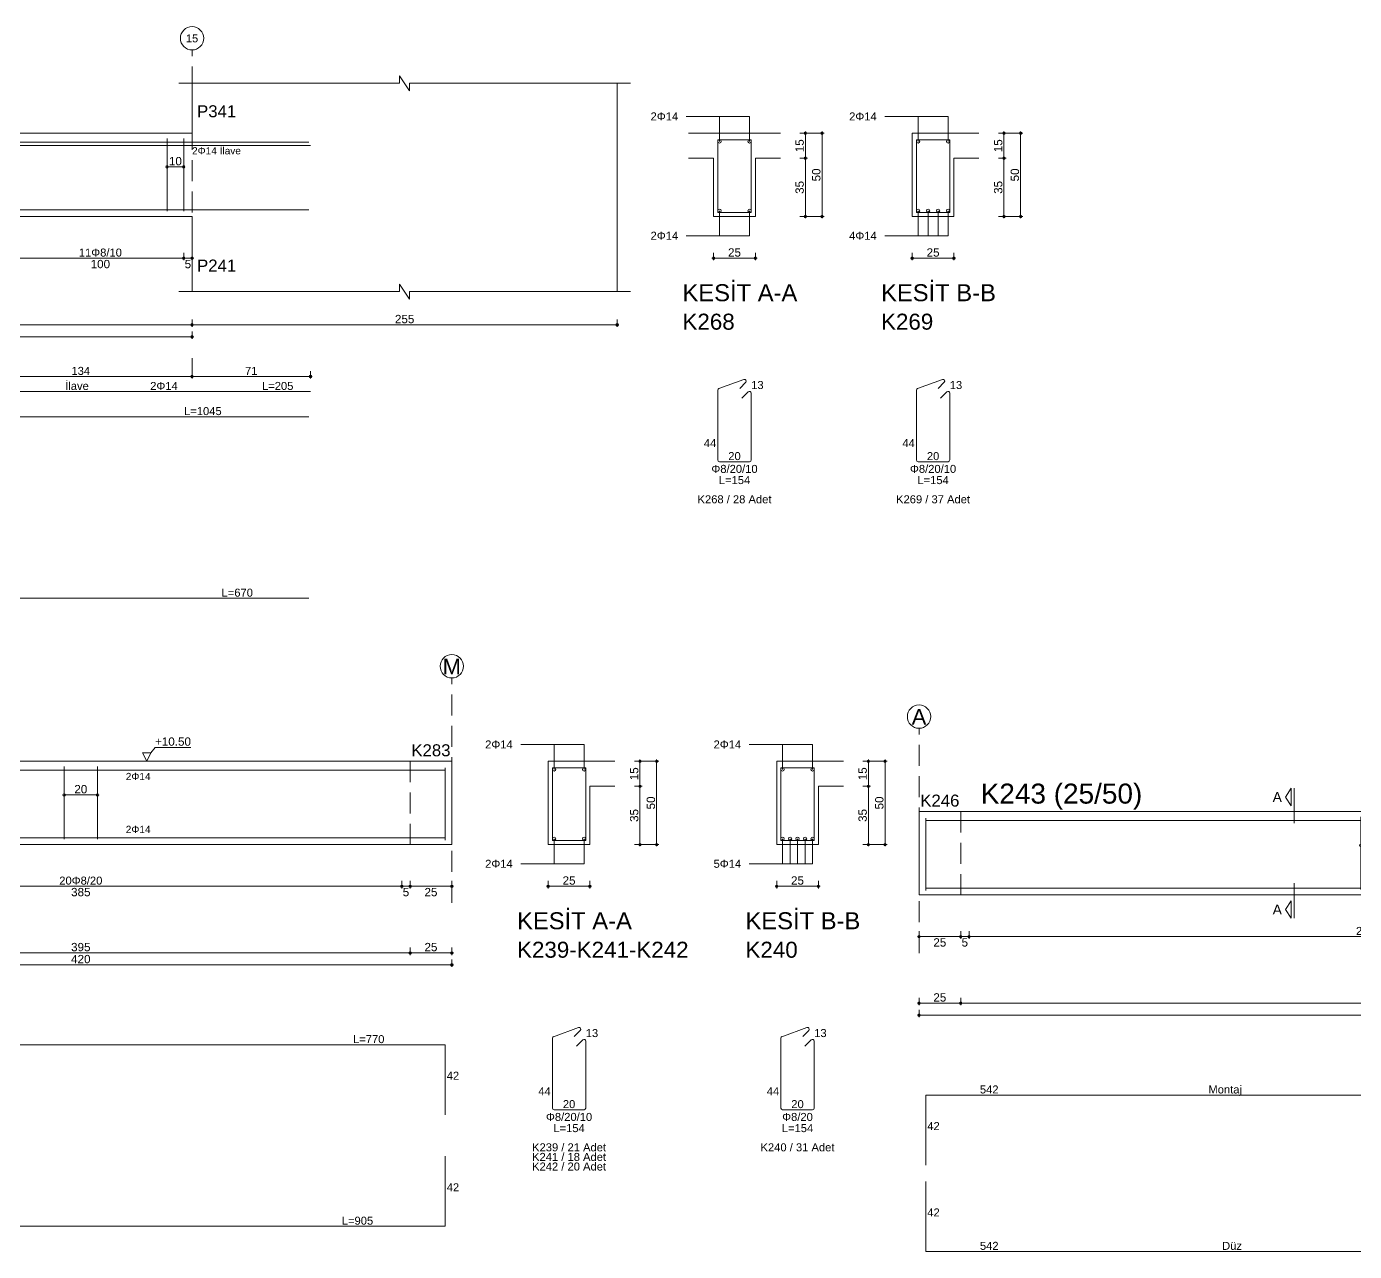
# Model space of a CAD drawing. Header units: millimetres. Extents: x 23801 to 80069, y 9628 to 14137.
# Drawn here: x 61837 to 63032, y 11295 to 12398 of the extents above; entities that cross this region are included whole.
import ezdxf

# ---------------------------------------------------------------- set-up
doc = ezdxf.new("R2010")
doc.units = ezdxf.units.MM
doc.linetypes.add('DASHDOT2', pattern=[12.7, 6.35, -3.175, 0, -3.175])
doc.linetypes.add('DASHED4', pattern=[18.75, 12.5, -6.25])
doc.layers.add('aks', color=251, linetype='DASHDOT2', lineweight=35)
for name, color, linetype in [('Donatı Topl. Uzun. Yazısı', 7, 'Continuous'), ('Donatı Uz. Yazısı', 7, 'Continuous'), ('Donatı Yazısı', 7, 'Continuous'), ('Donatı Çizgisi', 7, 'Continuous'), ('Kiriş', 7, 'Continuous'), ('Standart', 7, 'Continuous'), ('Ölçülendirme', 7, 'Continuous')]:
    doc.layers.add(name, color=color, linetype=linetype)
doc.styles.add('arial_1_18', font='arial.ttf', dxfattribs={"height": 0.2})

# ---------------------------------------------------------------- blocks, each defined once
blk = doc.blocks.new('IDE668Entity7478')
at = {"layer": 'aks', "color": 30, "linetype": 'DASHED4', "lineweight": 5}
blk.add_lwpolyline([(19194.35, 2047), (19194.35, 2182)], dxfattribs=at)
at = {"layer": 'aks', "color": 1, "linetype": 'Continuous', "lineweight": 5}
blk.add_circle((19194.35, 2189), 7, dxfattribs=at)
at = {"layer": 'Donatı Çizgisi', "color": 5, "linetype": 'Continuous', "lineweight": 5}
for points in [[(17373.34, 2126.6), (19190.35, 2126.6)], [(18961.85, 2085.2), (18961.85, 2128.8)], [(18981.85, 2085.2), (18981.85, 2128.8)], [(19190.35, 2084.6), (19190.35, 2128)], [(19254.68, 2084.5), (19254.68, 2128.1)], [(19254.68, 2128.1), (19274.68, 2128.1)], [(19274.68, 2084.5), (19274.68, 2128.1)], [(19391.69, 2084.5), (19391.69, 2128.1)], [(19391.69, 2128.1), (19411.69, 2128.1)], [(19411.69, 2084.5), (19411.69, 2128.1)], [(17373.34, 2086), (19190.35, 2086)], [(19254.68, 2084.5), (19274.68, 2084.5)], [(19391.69, 2084.5), (19411.69, 2084.5)], [(19255.35, 1966.74), (19270.36, 1972.21)], [(19267.79, 1966.89), (19271.43, 1970.53)], [(19392.36, 1966.74), (19407.36, 1972.21)], [(19404.79, 1966.89), (19408.43, 1970.53)], [(18462.35, 1961.9), (19190.35, 1961.9)], [(19190.35, 1919.9), (19190.35, 1961.9)], [(19254.68, 1923.92), (19254.68, 1965.79)], [(19269.16, 1960.98), (19272.94, 1964.76)], [(19274.68, 1923.92), (19274.68, 1964.04)], [(19391.69, 1923.92), (19391.69, 1965.79)], [(19406.17, 1960.98), (19409.95, 1964.76)], [(19411.69, 1923.92), (19411.69, 1964.04)], [(19255.7, 1922.9), (19273.66, 1922.9)], [(19392.71, 1922.9), (19410.67, 1922.9)], [(19190.35, 1852.95), (19190.35, 1894.95)], [(18327.35, 1852.95), (19190.35, 1852.95)]]:
    blk.add_lwpolyline(points, dxfattribs=at)
for centre in [(19255.68, 2127.1), (19273.68, 2127.1), (19392.69, 2127.1), (19410.69, 2127.1), (19255.68, 2085.5), (19273.68, 2085.5), (19392.69, 2085.5), (19397.19, 2085.5), (19401.69, 2085.5), (19406.19, 2085.5), (19410.69, 2085.5)]:
    blk.add_circle(centre, 1, dxfattribs=at)
for centre, start, end in [((19270.7, 1971.25), 315, 110), ((19407.71, 1971.25), 315, 110), ((19255.7, 1965.79), 110, 180), ((19273.66, 1964.04), 0, 135), ((19392.71, 1965.79), 110, 180), ((19410.67, 1964.04), 0, 135), ((19255.7, 1923.92), 180, 270), ((19273.66, 1923.92), 270, 0), ((19392.71, 1923.92), 180, 270), ((19410.67, 1923.92), 270, 0)]:
    blk.add_arc(centre, 1.02, start, end, dxfattribs=at)
at = {"layer": 'Kiriş', "color": 1, "linetype": 'Continuous', "lineweight": 5}
for points in [[(17394.35, 2132), (19194.35, 2132)], [(19194.35, 2082), (19194.35, 2132)], [(19252.18, 2082), (19252.18, 2132)], [(19252.18, 2132), (19292.18, 2132)], [(19389.19, 2132), (19429.19, 2132)], [(19389.19, 2082), (19389.19, 2132)], [(19277.18, 2117), (19292.18, 2117)], [(19277.18, 2082), (19277.18, 2117)], [(19414.19, 2117), (19429.19, 2117)], [(19414.19, 2082), (19414.19, 2117)], [(17394.35, 2082), (19194.35, 2082)], [(19252.18, 2082), (19277.18, 2082)], [(19389.19, 2082), (19414.19, 2082)]]:
    blk.add_lwpolyline(points, dxfattribs=at)
at = {"layer": 'Kiriş', "color": 1, "linetype": 'DASHED4', "lineweight": 5}
for points in [[(19169.35, 2082), (19169.35, 2132)], [(19194.35, 2082), (19194.35, 2132)]]:
    blk.add_lwpolyline(points, dxfattribs=at)
at = {"layer": 'Ölçülendirme', "color": 1, "linetype": 'Continuous', "lineweight": 5}
for points in [[(19011.35, 2132), (19008.85, 2137)], [(19008.85, 2137), (19013.85, 2137)], [(19013.85, 2137), (19011.35, 2132)], [(19013.85, 2137), (19016.35, 2140.33)], [(19016.35, 2140.33), (19037.91, 2140.33)], [(19235.68, 2142.1), (19273.68, 2142.1)], [(19255.68, 2127.1), (19255.68, 2142.1)], [(19273.68, 2127.1), (19273.68, 2142.1)], [(19372.69, 2142.1), (19410.69, 2142.1)], [(19392.69, 2127.1), (19392.69, 2142.1)], [(19410.69, 2127.1), (19410.69, 2142.1)], [(19011.35, 2132), (19011.35, 2132)], [(19303.93, 2132), (19318.43, 2132)], [(19307.18, 2081), (19307.18, 2133)], [(19317.18, 2081), (19317.18, 2133)], [(19440.94, 2132), (19455.44, 2132)], [(19444.19, 2081), (19444.19, 2133)], [(19454.19, 2081), (19454.19, 2133)], [(18961.85, 2111.8), (18981.85, 2111.8)], [(19303.93, 2117), (19308.43, 2117)], [(19440.94, 2117), (19445.44, 2117)], [(19255.68, 2070.5), (19255.68, 2085.5)], [(19273.68, 2070.5), (19273.68, 2085.5)], [(19303.93, 2082), (19318.43, 2082)], [(19392.69, 2070.5), (19392.69, 2085.5)], [(19397.19, 2070.5), (19397.19, 2085.5)], [(19401.69, 2070.5), (19401.69, 2085.5)], [(19406.19, 2070.5), (19406.19, 2085.5)], [(19410.69, 2070.5), (19410.69, 2085.5)], [(19440.94, 2082), (19455.44, 2082)], [(19235.68, 2070.5), (19273.68, 2070.5)], [(19372.69, 2070.5), (19410.69, 2070.5)], [(17393.35, 2057), (19195.35, 2057)], [(19164.35, 2055.75), (19164.35, 2060.25)], [(19169.35, 2055.75), (19169.35, 2060.25)], [(19194.35, 2055.75), (19194.35, 2060.25)], [(19251.18, 2057), (19278.18, 2057)], [(19252.18, 2055.75), (19252.18, 2060.25)], [(19277.18, 2055.75), (19277.18, 2060.25)], [(19388.19, 2057), (19415.19, 2057)], [(19389.19, 2055.75), (19389.19, 2060.25)], [(19414.19, 2055.75), (19414.19, 2060.25)], [(17368.34, 2017), (19195.35, 2017)], [(19169.35, 2015.75), (19169.35, 2020.25)], [(19194.35, 2015.75), (19194.35, 2020.25)], [(17393.35, 2009.8), (19195.35, 2009.8)], [(19194.35, 2008.55), (19194.35, 2013.05)]]:
    blk.add_lwpolyline(points, dxfattribs=at)
for centre in [(19307.18, 2132), (19317.18, 2132), (19444.19, 2132), (19454.19, 2132), (18961.85, 2111.8), (18981.85, 2111.8), (19307.18, 2117), (19444.19, 2117), (19307.18, 2082), (19317.18, 2082), (19444.19, 2082), (19454.19, 2082), (19164.35, 2057), (19164.35, 2057), (19169.35, 2057), (19169.35, 2057), (19194.35, 2057), (19252.18, 2057), (19277.18, 2057), (19389.19, 2057), (19414.19, 2057), (19169.35, 2017), (19169.35, 2017), (19194.35, 2017), (19194.35, 2009.8)]:
    blk.add_circle(centre, 0.75, dxfattribs=at)
at = {"layer": 'aks', "color": 1, "linetype": 'Continuous', "lineweight": 5, "style": 'arial_1_18'}
blk.add_text('M', height=9.45, dxfattribs=at).set_placement((19188.85, 2184.12))
at = {"layer": 'Donatı Topl. Uzun. Yazısı', "color": 1, "linetype": 'Continuous', "lineweight": 5, "style": 'arial_1_18'}
for s, p in [('L=770', (19135.11, 1962.86)), ('L=154', (19255.26, 1909.46)), ('L=154', (19392.27, 1909.46)), ('L=905', (19128.36, 1853.91))]:
    blk.add_text(s, height=4.8, dxfattribs=at).set_placement(p)
at = {"layer": 'Donatı Uz. Yazısı', "color": 1, "linetype": 'Continuous', "lineweight": 5, "style": 'arial_1_18'}
for s, p in [('13', (19274.68, 1966.5)), ('13', (19411.69, 1966.5)), ('42', (19191.31, 1940.9)), ('44', (19246.26, 1931.62)), ('44', (19383.27, 1931.62)), ('20', (19260.95, 1923.86)), ('20', (19397.96, 1923.86)), ('42', (19191.31, 1873.95))]:
    blk.add_text(s, height=4.8, dxfattribs=at).set_placement(p)
at = {"layer": 'Donatı Yazısı', "color": 5, "linetype": 'Continuous', "lineweight": 5, "style": 'arial_1_18'}
for s, p in [('2Φ14', (19214.35, 2139.7)), ('2Φ14', (19351.35, 2139.7)), ('2Φ14', (19214.35, 2068.1)), ('5Φ14', (19351.35, 2068.1)), ('Φ8/20/10', (19250.82, 1916.18)), ('Φ8/20', (19392.49, 1916.18)), ('K239 / 21 Adet', (19242.5, 1897.94)), ('K241 / 18 Adet', (19242.5, 1892.18)), ('K240 / 31 Adet', (19379.5, 1897.94)), ('K242 / 20 Adet', (19242.5, 1886.42))]:
    blk.add_text(s, height=4.8, dxfattribs=at).set_placement(p)
for p in [(18998.81, 2120.72), (18998.81, 2088.96)]:
    blk.add_text('2Φ14', height=4.32, rotation=360, dxfattribs=at).set_placement(p)
at = {"layer": 'Kiriş', "color": 1, "linetype": 'Continuous', "lineweight": 5, "style": 'arial_1_18'}
for s, height, p in [('K283', 7.2, (19170.1, 2135)), ('KESİT A-A', 10.2, (19233.48, 2031.2)), ('KESİT B-B', 10.2, (19370.49, 2031.2)), ('K239-K241-K242', 9.6, (19233.48, 2014.12)), ('K240', 9.6, (19370.49, 2014.12))]:
    blk.add_text(s, height=height, dxfattribs=at).set_placement(p)
at = {"layer": 'Ölçülendirme', "color": 1, "linetype": 'Continuous', "lineweight": 5, "style": 'arial_1_18'}
for s, p in [('+10.50', (19016.35, 2141.33)), ('25', (19260.79, 2057.96)), ('25', (19397.8, 2057.96)), ('385', (18966.02, 2051)), ('5', (19164.9, 2051)), ('25', (19177.96, 2051)), ('395', (18966.02, 2018)), ('25', (19177.96, 2018)), ('420', (18966.02, 2010.8))]:
    blk.add_text(s, height=5, dxfattribs=at).set_placement(p)
for s, rotation, p in [('15', 90, (19306.22, 2120.62)), ('15', 90, (19443.23, 2120.62)), ('20', 360, (18967.96, 2112.76)), ('50', 90, (19316.22, 2103.12)), ('50', 90, (19453.23, 2103.12)), ('35', 90, (19306.22, 2095.62)), ('35', 90, (19443.23, 2095.62))]:
    blk.add_text(s, height=5, rotation=rotation, dxfattribs=at).set_placement(p)
at = {"layer": 'Ölçülendirme', "color": 5, "linetype": 'Continuous', "lineweight": 5, "style": 'arial_1_18'}
blk.add_text('20Φ8/20', height=4.8, dxfattribs=at).set_placement((18958.92, 2058))
blk = doc.blocks.new('IDE668Entity7479')
at = {"layer": 'aks', "color": 30, "linetype": 'DASHED4', "lineweight": 5}
for points in [[(19474.56, 2016.8), (19474.56, 2151.8)], [(19999.56, 2016.8), (19999.56, 2151.8)]]:
    blk.add_lwpolyline(points, dxfattribs=at)
at = {"layer": 'aks', "color": 1, "linetype": 'Continuous', "lineweight": 5}
for centre in [(19474.56, 2158.8), (19999.56, 2158.8)]:
    blk.add_circle(centre, 7, dxfattribs=at)
at = {"layer": 'Donatı Çizgisi', "color": 5, "linetype": 'Continuous', "lineweight": 5}
for points in [[(19478.56, 2054.4), (19478.56, 2097.8)], [(19478.56, 2096.4), (20020.56, 2096.4)], [(19739.56, 2055), (19739.56, 2098.6)], [(19759.56, 2055), (19759.56, 2098.6)], [(20020.56, 2054.4), (20020.56, 2097.8)], [(20084.89, 2054.3), (20084.89, 2097.9)], [(20084.89, 2097.9), (20104.89, 2097.9)], [(20104.89, 2054.3), (20104.89, 2097.9)], [(19870.56, 2094.4), (20018.56, 2094.4)], [(20018.56, 2052.4), (20018.56, 2094.4)], [(19478.56, 2055.8), (20020.56, 2055.8)], [(20084.89, 2054.3), (20104.89, 2054.3)], [(20085.56, 1948.54), (20100.57, 1954.01)], [(20098, 1948.69), (20101.64, 1952.33)], [(19887.56, 1946.8), (20035.56, 1946.8)], [(20035.56, 1904.8), (20035.56, 1946.8)], [(20084.89, 1905.72), (20084.89, 1947.59)], [(20099.37, 1942.78), (20103.15, 1946.56)], [(20104.89, 1905.72), (20104.89, 1945.84)], [(19478.56, 1889.7), (19478.56, 1931.7)], [(19478.56, 1931.7), (20020.56, 1931.7)], [(20020.56, 1889.7), (20020.56, 1931.7)], [(20085.91, 1904.7), (20103.87, 1904.7)], [(19478.56, 1837.85), (19478.56, 1879.85)], [(20020.56, 1837.85), (20020.56, 1879.85)], [(19478.56, 1837.85), (20020.56, 1837.85)]]:
    blk.add_lwpolyline(points, dxfattribs=at)
for centre in [(20085.89, 2096.9), (20103.89, 2096.9), (20085.89, 2055.3), (20094.89, 2055.3), (20103.89, 2055.3)]:
    blk.add_circle(centre, 1, dxfattribs=at)
for centre, start, end in [((20100.92, 1953.05), 315, 110), ((20085.91, 1947.59), 110, 180), ((20103.87, 1945.84), 0, 135), ((20085.91, 1905.72), 180, 270), ((20103.87, 1905.72), 270, 0)]:
    blk.add_arc(centre, 1.02, start, end, dxfattribs=at)
at = {"layer": 'Kiriş', "color": 1, "linetype": 'DASHED4', "lineweight": 5}
for points in [[(19474.56, 2051.8), (19474.56, 2101.8)], [(19499.56, 2051.8), (19499.56, 2101.8)], [(19999.56, 2051.8), (19999.56, 2101.8)], [(20024.56, 2051.8), (20024.56, 2101.8)]]:
    blk.add_lwpolyline(points, dxfattribs=at)
at = {"layer": 'Kiriş', "color": 1, "linetype": 'Continuous', "lineweight": 5}
for points in [[(19474.56, 2101.8), (20024.56, 2101.8)], [(19474.56, 2051.8), (19474.56, 2101.8)], [(20024.56, 2051.8), (20024.56, 2101.8)], [(20082.39, 2051.8), (20082.39, 2101.8)], [(20082.39, 2101.8), (20122.39, 2101.8)], [(20107.39, 2086.8), (20122.39, 2086.8)], [(20107.39, 2051.8), (20107.39, 2086.8)], [(19474.56, 2051.8), (20024.56, 2051.8)], [(20082.39, 2051.8), (20107.39, 2051.8)]]:
    blk.add_lwpolyline(points, dxfattribs=at)
at = {"layer": 'Ölçülendirme', "color": 1, "linetype": 'Continuous', "lineweight": 5}
for points in [[(19694.31, 2110.55), (19697.81, 2115.8)], [(19697.81, 2105.3), (19694.31, 2110.55)], [(19697.81, 2105.3), (19697.81, 2115.8)], [(19699.56, 2094.8), (19699.56, 2115.8)], [(20065.89, 2111.9), (20103.89, 2111.9)], [(20085.89, 2096.9), (20085.89, 2111.9)], [(20103.89, 2096.9), (20103.89, 2111.9)], [(19799.56, 2101.8), (19797.06, 2106.8)], [(19797.06, 2106.8), (19802.06, 2106.8)], [(19802.06, 2106.8), (19799.56, 2101.8)], [(19802.06, 2106.8), (19804.56, 2110.13)], [(19804.56, 2110.13), (19826.12, 2110.13)], [(20137.39, 2050.8), (20137.39, 2102.8)], [(20147.39, 2050.8), (20147.39, 2102.8)], [(19799.56, 2101.8), (19799.56, 2101.8)], [(20134.14, 2101.8), (20148.64, 2101.8)], [(20134.14, 2086.8), (20138.64, 2086.8)], [(19739.56, 2081.6), (19759.56, 2081.6)], [(19699.56, 2037.8), (19699.56, 2058.8)], [(20085.89, 2040.3), (20085.89, 2055.3)], [(20094.89, 2040.3), (20094.89, 2055.3)], [(20103.89, 2040.3), (20103.89, 2055.3)], [(19694.31, 2043.05), (19697.81, 2048.3)], [(19697.81, 2037.8), (19697.81, 2048.3)], [(20134.14, 2051.8), (20148.64, 2051.8)], [(19697.81, 2037.8), (19694.31, 2043.05)], [(20065.89, 2040.3), (20103.89, 2040.3)], [(19473.56, 2026.8), (20025.56, 2026.8)], [(19474.56, 2025.55), (19474.56, 2030.05)], [(19499.56, 2025.55), (19499.56, 2030.05)], [(19504.56, 2025.55), (19504.56, 2030.05)], [(19994.56, 2025.55), (19994.56, 2030.05)], [(19999.56, 2025.55), (19999.56, 2030.05)], [(20024.56, 2025.55), (20024.56, 2030.05)], [(20081.39, 2026.8), (20108.39, 2026.8)], [(20082.39, 2025.55), (20082.39, 2030.05)], [(20107.39, 2025.55), (20107.39, 2030.05)], [(19473.56, 1986.8), (20025.56, 1986.8)], [(19474.56, 1985.55), (19474.56, 1990.05)], [(19499.56, 1985.55), (19499.56, 1990.05)], [(19999.56, 1985.55), (19999.56, 1990.05)], [(20024.56, 1985.55), (20024.56, 1990.05)], [(19473.56, 1979.6), (20000.56, 1979.6)], [(19474.56, 1978.35), (19474.56, 1982.85)], [(19999.56, 1978.35), (19999.56, 1982.85)]]:
    blk.add_lwpolyline(points, dxfattribs=at)
for centre in [(20137.39, 2101.8), (20147.39, 2101.8), (20137.39, 2086.8), (19739.56, 2081.6), (19759.56, 2081.6), (20137.39, 2051.8), (20147.39, 2051.8), (19474.56, 2026.8), (19499.56, 2026.8), (19499.56, 2026.8), (19504.56, 2026.8), (19504.56, 2026.8), (19994.56, 2026.8), (19994.56, 2026.8), (19999.56, 2026.8), (19999.56, 2026.8), (20024.56, 2026.8), (20082.39, 2026.8), (20107.39, 2026.8), (19474.56, 1986.8), (19499.56, 1986.8), (19499.56, 1986.8), (19999.56, 1986.8), (19999.56, 1986.8), (20024.56, 1986.8), (19474.56, 1979.6), (19999.56, 1979.6)]:
    blk.add_circle(centre, 0.75, dxfattribs=at)
at = {"layer": 'aks', "color": 1, "linetype": 'Continuous', "lineweight": 5, "style": 'arial_1_18'}
for s, p in [('A', (19470.16, 2153.92)), ('C', (19994.79, 2153.92))]:
    blk.add_text(s, height=9.45, dxfattribs=at).set_placement(p)
at = {"layer": 'Donatı Topl. Uzun. Yazısı', "color": 1, "linetype": 'Continuous', "lineweight": 5, "style": 'arial_1_18'}
for s, p in [('L=190', (20009.32, 1947.76)), ('L=626', (19974.62, 1932.66)), ('L=154', (20085.47, 1891.26)), ('L=626', (19974.62, 1838.81))]:
    blk.add_text(s, height=4.8, dxfattribs=at).set_placement(p)
at = {"layer": 'Donatı Uz. Yazısı', "color": 1, "linetype": 'Continuous', "lineweight": 5, "style": 'arial_1_18'}
for s, p in [('148', (19896.44, 1947.76)), ('13', (20104.89, 1948.3)), ('542', (19511.08, 1932.66)), ('42', (20036.52, 1925.8)), ('42', (19479.52, 1910.7)), ('42', (20021.52, 1910.7)), ('44', (20076.47, 1913.42)), ('20', (20091.16, 1905.66)), ('42', (19479.52, 1858.85)), ('42', (20021.52, 1858.85)), ('542', (19511.08, 1838.81))]:
    blk.add_text(s, height=4.8, dxfattribs=at).set_placement(p)
at = {"layer": 'Donatı Yazısı', "color": 5, "linetype": 'Continuous', "lineweight": 5, "style": 'arial_1_18'}
for s, height, p in [('2Φ14', 4.8, (20044.56, 2109.5)), ('1Φ14 İlave', 4.32, (19880.16, 2089.12)), ('3Φ14', 4.8, (20044.56, 2037.9)), ('1Φ14', 4.8, (19966, 1947.76)), ('2Φ14', 4.8, (19765.82, 1932.66)), ('Φ8/20', 4.8, (20085.69, 1897.98)), ('K243 / 26 Adet', 4.8, (20072.71, 1879.74)), ('3Φ14', 4.8, (19765.82, 1838.81))]:
    blk.add_text(s, height=height, dxfattribs=at).set_placement(p)
for s, p in [('2Φ14', (19776.52, 2090.52)), ('3Φ14', (19776.52, 2058.76))]:
    blk.add_text(s, height=4.32, rotation=360, dxfattribs=at).set_placement(p)
at = {"layer": 'Donatı Yazısı', "color": 1, "linetype": 'Continuous', "lineweight": 5, "style": 'arial_1_18'}
for s, p in [('İlave', (19925.19, 1947.76)), ('Montaj', (19648.13, 1932.66)), ('Düz', (19656.33, 1838.81))]:
    blk.add_text(s, height=4.8, dxfattribs=at).set_placement(p)
at = {"layer": 'Kiriş', "color": 1, "linetype": 'Continuous', "lineweight": 5, "style": 'arial_1_18'}
for s, height, p in [('K243 (25/50)', 12, (19511.56, 2106.6)), ('K246', 7.2, (19475.31, 2104.8)), ('K252', 7.2, (20000.31, 2104.8)), ('KESİT A-A', 10.2, (20063.69, 2001)), ('K243', 9.6, (20063.69, 1983.92))]:
    blk.add_text(s, height=height, dxfattribs=at).set_placement(p)
at = {"layer": 'Ölçülendirme', "color": 1, "linetype": 'Continuous', "lineweight": 5, "style": 'arial_1_18'}
for s, height, p in [('A', 5.95, (19686.66, 2107.57)), ('+10.50', 5, (19804.56, 2111.13)), ('A', 5.95, (19686.66, 2040.07)), ('25', 5, (20091.01, 2027.76)), ('25', 5, (19483.17, 2020.8)), ('5', 5, (19500.11, 2020.8)), ('490', 5, (19743.73, 2020.8)), ('5', 5, (19995.11, 2020.8)), ('25', 5, (20008.17, 2020.8)), ('25', 5, (19483.17, 1987.8)), ('500', 5, (19743.73, 1987.8)), ('25', 5, (20008.17, 1987.8)), ('525', 5, (19743.73, 1980.6))]:
    blk.add_text(s, height=height, dxfattribs=at).set_placement(p)
for s, rotation, p in [('15', 90, (20136.43, 2090.42)), ('20', 360, (19745.67, 2082.56)), ('50', 90, (20146.43, 2072.92)), ('35', 90, (20136.43, 2065.42))]:
    blk.add_text(s, height=5, rotation=rotation, dxfattribs=at).set_placement(p)
at = {"layer": 'Ölçülendirme', "color": 5, "linetype": 'Continuous', "lineweight": 5, "style": 'arial_1_18'}
blk.add_text('26Φ8/20', height=4.8, dxfattribs=at).set_placement((19736.63, 2027.8))
blk = doc.blocks.new('IDE668Entity7501')
at = {"layer": 'aks', "color": 30, "linetype": 'DASHED4', "lineweight": 5}
for points in [[(11533.24, 1663.75), (11533.24, 1798.75)], [(11533.24, 1602.75), (11533.24, 1613.75)]]:
    blk.add_lwpolyline(points, dxfattribs=at)
at = {"layer": 'aks', "color": 1, "linetype": 'Continuous', "lineweight": 5}
blk.add_circle((11533.24, 1805.75), 7, dxfattribs=at)
at = {"layer": 'Donatı Çizgisi', "color": 5, "linetype": 'Continuous', "lineweight": 5}
for points in [[(11518.24, 1701.95), (11518.24, 1745.55)], [(11528.24, 1701.95), (11528.24, 1745.55)], [(11848.57, 1701.25), (11848.57, 1744.85)], [(11848.57, 1744.85), (11868.57, 1744.85)], [(11868.57, 1701.25), (11868.57, 1744.85)], [(11967.66, 1701.25), (11967.66, 1744.85)], [(11967.66, 1744.85), (11987.66, 1744.85)], [(11987.66, 1701.25), (11987.66, 1744.85)], [(10558.24, 1743.35), (11603.24, 1743.35)], [(11399.74, 1741.35), (11604.24, 1741.35)], [(10558.24, 1702.75), (11603.24, 1702.75)], [(11848.57, 1701.25), (11868.57, 1701.25)], [(11967.66, 1701.25), (11987.66, 1701.25)], [(11849.25, 1595.49), (11864.25, 1600.96)], [(11968.33, 1595.49), (11983.33, 1600.96)], [(11399.74, 1593.75), (11604.24, 1593.75)], [(11848.57, 1552.67), (11848.57, 1594.54)], [(11861.68, 1595.63), (11865.32, 1599.28)], [(11863.06, 1589.73), (11866.83, 1593.51)], [(11967.66, 1552.67), (11967.66, 1594.54)], [(11980.76, 1595.63), (11984.4, 1599.28)], [(11982.14, 1589.73), (11985.92, 1593.51)], [(11868.57, 1552.67), (11868.57, 1592.79)], [(11987.66, 1552.67), (11987.66, 1592.79)], [(10558.24, 1578.65), (11603.24, 1578.65)], [(11849.59, 1551.65), (11867.55, 1551.65)], [(11968.68, 1551.65), (11986.64, 1551.65)], [(10933.24, 1469.7), (11603.24, 1469.7)]]:
    blk.add_lwpolyline(points, dxfattribs=at)
for centre in [(11849.57, 1743.85), (11867.57, 1743.85), (11968.66, 1743.85), (11986.66, 1743.85), (11849.57, 1702.25), (11867.57, 1702.25), (11968.66, 1702.25), (11974.66, 1702.25), (11980.66, 1702.25), (11986.66, 1702.25)]:
    blk.add_circle(centre, 1, dxfattribs=at)
for centre, start, end in [((11864.6, 1600), 315, 110), ((11983.68, 1600), 315, 110), ((11849.59, 1594.54), 110, 180), ((11867.55, 1592.79), 0, 135), ((11968.68, 1594.54), 110, 180), ((11986.64, 1592.79), 0, 135), ((11849.59, 1552.67), 180, 270), ((11867.55, 1552.67), 270, 0), ((11968.68, 1552.67), 180, 270), ((11986.64, 1552.67), 270, 0)]:
    blk.add_arc(centre, 1.02, start, end, dxfattribs=at)
at = {"layer": 'Kiriş', "color": 1, "linetype": 'Continuous', "lineweight": 5}
for points in [[(11525.24, 1778.75), (11657.74, 1778.75)], [(11533.24, 1748.75), (11533.24, 1778.75)], [(11657.74, 1778.75), (11657.74, 1783.25)], [(11663.74, 1774.25), (11657.74, 1783.25)], [(11663.74, 1778.75), (11796.24, 1778.75)], [(11663.74, 1774.25), (11663.74, 1778.75)], [(11788.24, 1653.75), (11788.24, 1778.75)], [(11003.24, 1748.75), (11533.24, 1748.75)], [(11831.07, 1748.75), (11886.07, 1748.75)], [(11965.16, 1698.75), (11965.16, 1748.75)], [(11965.16, 1748.75), (12005.16, 1748.75)], [(11831.07, 1733.75), (11846.07, 1733.75)], [(11846.07, 1698.75), (11846.07, 1733.75)], [(11871.07, 1733.75), (11886.07, 1733.75)], [(11871.07, 1698.75), (11871.07, 1733.75)], [(11990.16, 1733.75), (12005.16, 1733.75)], [(11990.16, 1698.75), (11990.16, 1733.75)], [(11003.24, 1698.75), (11533.24, 1698.75)], [(11533.24, 1653.75), (11533.24, 1698.75)], [(11846.07, 1698.75), (11871.07, 1698.75)], [(11965.16, 1698.75), (11990.16, 1698.75)], [(11663.74, 1649.25), (11657.74, 1658.25)], [(11657.74, 1653.75), (11657.74, 1658.25)], [(11525.24, 1653.75), (11657.74, 1653.75)], [(11663.74, 1653.75), (11796.24, 1653.75)], [(11663.74, 1649.25), (11663.74, 1653.75)]]:
    blk.add_lwpolyline(points, dxfattribs=at)
at = {"layer": 'Ölçülendirme', "color": 1, "linetype": 'Continuous', "lineweight": 5}
for points in [[(11829.57, 1758.85), (11867.57, 1758.85)], [(11849.57, 1743.85), (11849.57, 1758.85)], [(11867.57, 1743.85), (11867.57, 1758.85)], [(11948.66, 1758.85), (11986.66, 1758.85)], [(11968.66, 1743.85), (11968.66, 1758.85)], [(11986.66, 1743.85), (11986.66, 1758.85)], [(11897.82, 1748.75), (11912.32, 1748.75)], [(11901.07, 1697.75), (11901.07, 1749.75)], [(11911.07, 1697.75), (11911.07, 1749.75)], [(12016.91, 1748.75), (12031.41, 1748.75)], [(12020.16, 1697.75), (12020.16, 1749.75)], [(12030.16, 1697.75), (12030.16, 1749.75)], [(11518.24, 1728.55), (11528.24, 1728.55)], [(11897.82, 1733.75), (11902.32, 1733.75)], [(12016.91, 1733.75), (12021.41, 1733.75)], [(11849.57, 1687.25), (11849.57, 1702.25)], [(11867.57, 1687.25), (11867.57, 1702.25)], [(11897.82, 1698.75), (11912.32, 1698.75)], [(11968.66, 1687.25), (11968.66, 1702.25)], [(11974.66, 1687.25), (11974.66, 1702.25)], [(11980.66, 1687.25), (11980.66, 1702.25)], [(11986.66, 1687.25), (11986.66, 1702.25)], [(12016.91, 1698.75), (12031.41, 1698.75)], [(11829.57, 1687.25), (11867.57, 1687.25)], [(11948.66, 1687.25), (11986.66, 1687.25)], [(11002.24, 1673.75), (11534.24, 1673.75)], [(11528.24, 1672.5), (11528.24, 1677)], [(11533.24, 1672.5), (11533.24, 1677)], [(11845.07, 1673.75), (11872.07, 1673.75)], [(11846.07, 1672.5), (11846.07, 1677)], [(11871.07, 1672.5), (11871.07, 1677)], [(11964.16, 1673.75), (11991.16, 1673.75)], [(11965.16, 1672.5), (11965.16, 1677)], [(11990.16, 1672.5), (11990.16, 1677)], [(10477.24, 1633.75), (11789.24, 1633.75)], [(11533.24, 1632.5), (11533.24, 1637)], [(11788.24, 1632.5), (11788.24, 1637)], [(10627.24, 1626.55), (11534.24, 1626.55)], [(11533.24, 1625.3), (11533.24, 1629.8)], [(11398.74, 1602.75), (11534.24, 1602.75)], [(11532.24, 1602.75), (11605.24, 1602.75)], [(11533.24, 1601.5), (11533.24, 1606)], [(11533.24, 1601.5), (11533.24, 1606)], [(11604.24, 1601.5), (11604.24, 1606)]]:
    blk.add_lwpolyline(points, dxfattribs=at)
for centre in [(11901.07, 1748.75), (11911.07, 1748.75), (12020.16, 1748.75), (12030.16, 1748.75), (11518.24, 1728.55), (11528.24, 1728.55), (11901.07, 1733.75), (12020.16, 1733.75), (11901.07, 1698.75), (11911.07, 1698.75), (12020.16, 1698.75), (12030.16, 1698.75), (11528.24, 1673.75), (11528.24, 1673.75), (11533.24, 1673.75), (11846.07, 1673.75), (11871.07, 1673.75), (11965.16, 1673.75), (11990.16, 1673.75), (11533.24, 1633.75), (11533.24, 1633.75), (11788.24, 1633.75), (11533.24, 1626.55), (11533.24, 1602.75), (11533.24, 1602.75), (11604.24, 1602.75)]:
    blk.add_circle(centre, 0.75, dxfattribs=at)
at = {"layer": 'aks', "color": 1, "linetype": 'Continuous', "lineweight": 5, "style": 'arial_1_18'}
blk.add_text('15', height=4.725, dxfattribs=at).set_placement((11529.57, 1803.31))
at = {"layer": 'Donatı Topl. Uzun. Yazısı', "color": 1, "linetype": 'Continuous', "lineweight": 5, "style": 'arial_1_18'}
for s, p in [('L=205', (11575.18, 1594.71)), ('L=1045', (11528.43, 1579.61)), ('L=154', (11849.16, 1538.21)), ('L=154', (11968.24, 1538.21)), ('L=670', (11550.91, 1470.66))]:
    blk.add_text(s, height=4.8, dxfattribs=at).set_placement(p)
at = {"layer": 'Donatı Uz. Yazısı', "color": 1, "linetype": 'Continuous', "lineweight": 5, "style": 'arial_1_18'}
for s, p in [('13', (11868.57, 1595.25)), ('13', (11987.66, 1595.25)), ('44', (11840.16, 1560.37)), ('44', (11959.24, 1560.37)), ('20', (11854.84, 1552.61)), ('20', (11973.93, 1552.61))]:
    blk.add_text(s, height=4.8, dxfattribs=at).set_placement(p)
at = {"layer": 'Donatı Yazısı', "color": 5, "linetype": 'Continuous', "lineweight": 5, "style": 'arial_1_18'}
for s, height, p in [('2Φ14', 4.8, (11808.24, 1756.45)), ('2Φ14', 4.8, (11927.32, 1756.45)), ('2Φ14 İlave', 4.32, (11533.24, 1736.07)), ('2Φ14', 4.8, (11808.24, 1684.85)), ('4Φ14', 4.8, (11927.32, 1684.85)), ('2Φ14', 4.8, (11508.12, 1594.71)), ('Φ8/20/10', 4.8, (11844.71, 1544.93)), ('Φ8/20/10', 4.8, (11963.8, 1544.93)), ('K268 / 28 Adet', 4.8, (11836.39, 1526.69)), ('K269 / 37 Adet', 4.8, (11955.47, 1526.69))]:
    blk.add_text(s, height=height, dxfattribs=at).set_placement(p)
at = {"layer": 'Donatı Yazısı', "color": 1, "linetype": 'Continuous', "lineweight": 5, "style": 'arial_1_18'}
blk.add_text('İlave', height=4.8, dxfattribs=at).set_placement((11457.15, 1594.71))
at = {"layer": 'Kiriş', "color": 1, "linetype": 'Continuous', "lineweight": 5, "style": 'arial_1_18'}
for s, height, p in [('P341', 7.2, (11536.24, 1758.35)), ('P241', 7.2, (11536.24, 1665.75)), ('KESİT A-A', 10.2, (11827.37, 1647.95)), ('KESİT B-B', 10.2, (11946.46, 1647.95)), ('K268', 9.6, (11827.37, 1630.87)), ('K269', 9.6, (11946.46, 1630.87))]:
    blk.add_text(s, height=height, dxfattribs=at).set_placement(p)
at = {"layer": 'Ölçülendirme', "color": 1, "linetype": 'Continuous', "lineweight": 5, "style": 'arial_1_18'}
for s, rotation, p in [('15', 90, (11900.11, 1737.37)), ('15', 90, (12019.2, 1737.37)), ('10', 360, (11519.35, 1729.51)), ('50', 90, (11910.11, 1719.87)), ('50', 90, (12029.2, 1719.87)), ('35', 90, (11900.11, 1712.37)), ('35', 90, (12019.2, 1712.37))]:
    blk.add_text(s, height=5, rotation=rotation, dxfattribs=at).set_placement(p)
at = {"layer": 'Ölçülendirme', "color": 5, "linetype": 'Continuous', "lineweight": 5, "style": 'arial_1_18'}
for s, p in [('11Φ8/10', (11465.31, 1674.75)), ('134', (11460.9, 1603.75)), ('71', (11565.01, 1603.75))]:
    blk.add_text(s, height=4.8, dxfattribs=at).set_placement(p)
at = {"layer": 'Ölçülendirme', "color": 1, "linetype": 'Continuous', "lineweight": 5, "style": 'arial_1_18'}
for s, p in [('100', (11472.41, 1667.75)), ('5', (11528.8, 1667.75)), ('25', (11854.69, 1674.71)), ('25', (11973.77, 1674.71)), ('255', (11654.91, 1634.75))]:
    blk.add_text(s, height=5, dxfattribs=at).set_placement(p)

msp = doc.modelspace()

# ---------------------------------------------------------------- block references
at = {"layer": 'Standart', "xscale": 1.5, "yscale": 1.5, "zscale": 1.5}
for name, p in [('IDE668Entity7501', (44686.2, 9678.8)), ('IDE668Entity7478', (33428.2, 8538.6)), ('IDE668Entity7479', (33428.2, 8538.6))]:
    msp.add_blockref(name, p, dxfattribs=at)

doc.saveas('drawing.dxf')
